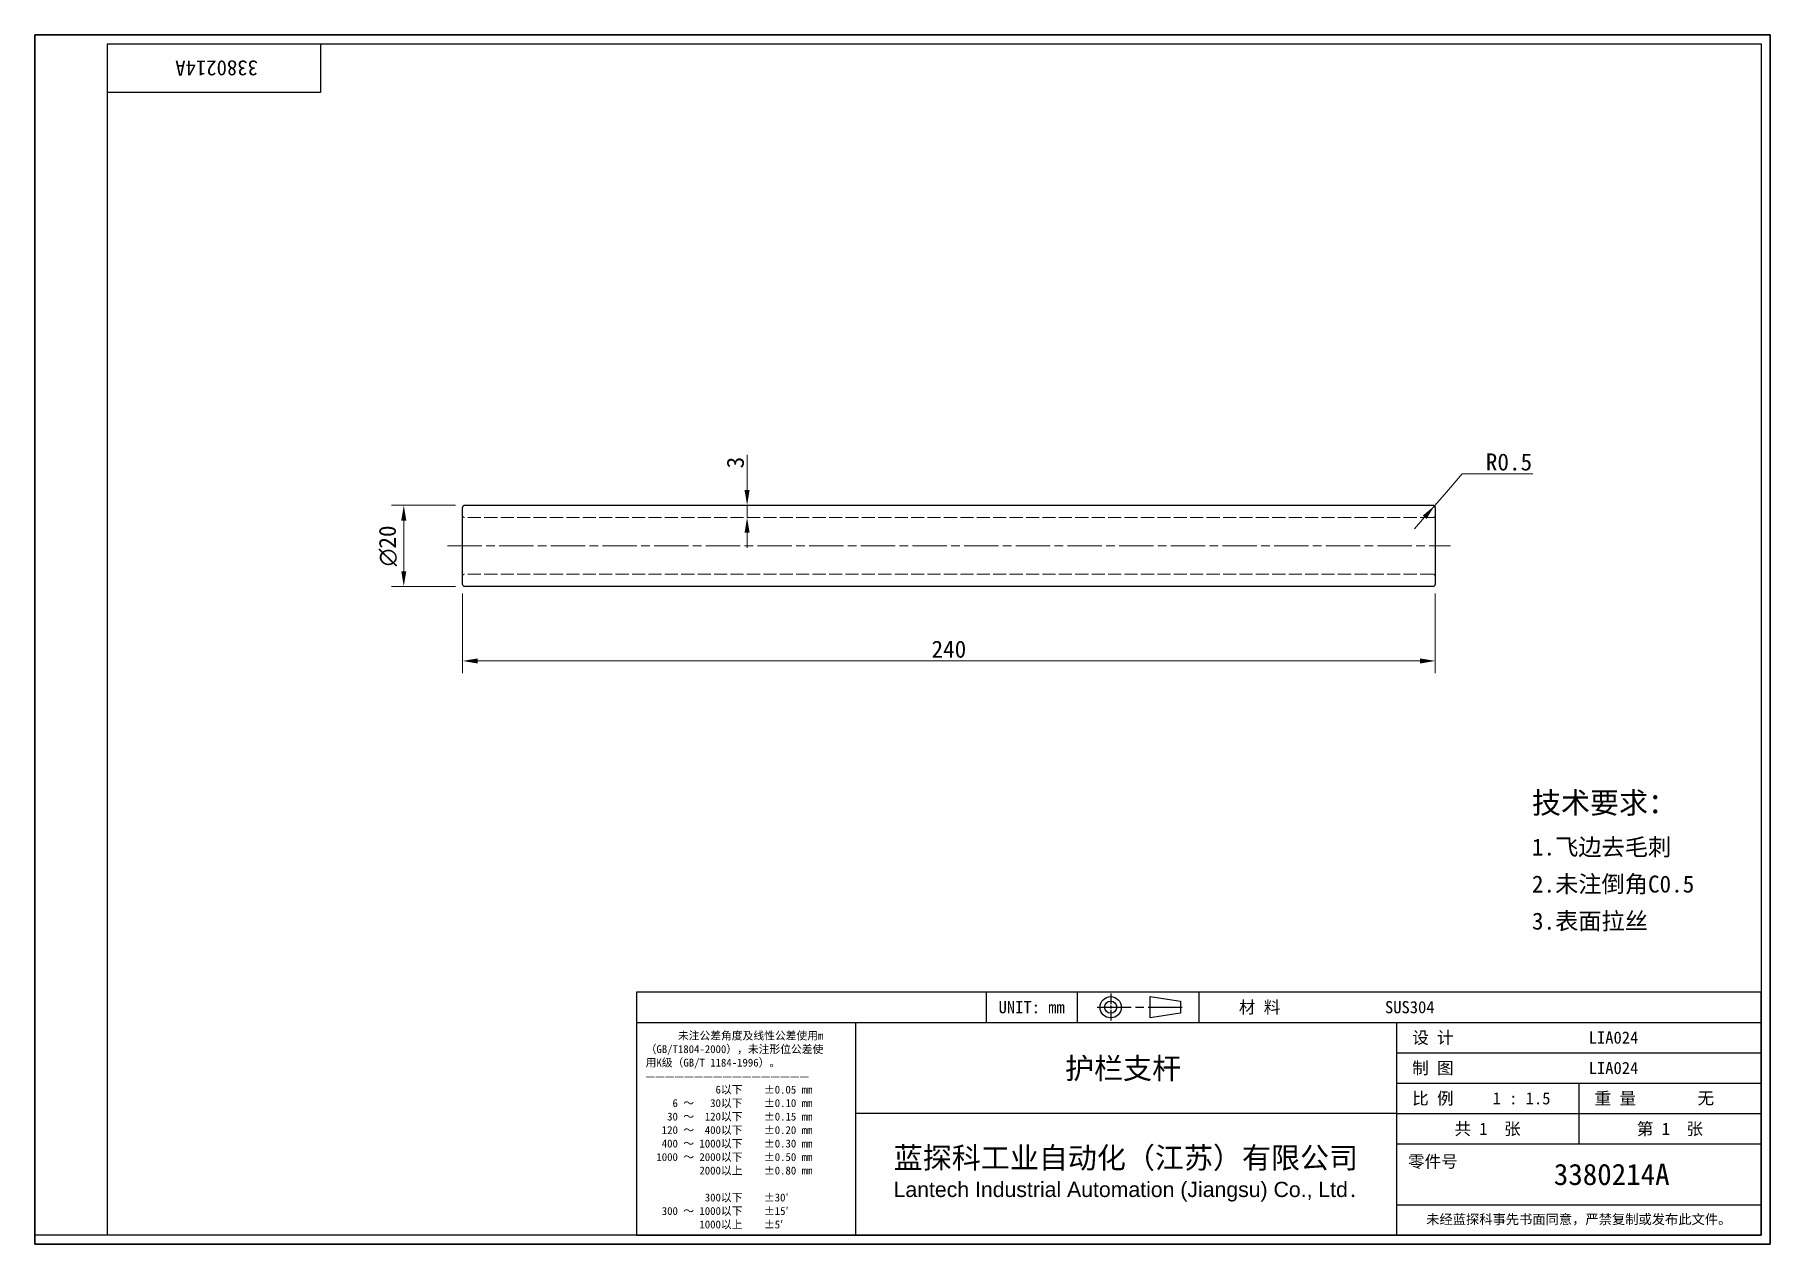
# Model space of a CAD drawing. Header units: millimetres. Extents: x 9 to 437, y 8 to 307.
import ezdxf
from ezdxf.enums import TextEntityAlignment as Align

# ---------------------------------------------------------------- set-up
doc = ezdxf.new("R2010")
doc.units = ezdxf.units.MM
doc.header["$LTSCALE"] = 1.5
doc.linetypes.add('CHAIN', pattern=[0.3543, 0.2362, -0.0295, 0.0591, -0.0295])
doc.linetypes.add('DASHED', pattern=[0.2067, 0.1654, -0.0413])
for name, color, linetype, lineweight in [('1', 7, 'Continuous', 18), ('可见 (ISO)', 7, 'Continuous', 25), ('图框 (ISO)', 7, 'Continuous', 35), ('标题 (ISO)', 7, 'Continuous', 25)]:
    doc.layers.add(name, color=color, linetype=linetype, lineweight=lineweight)
for name, color, linetype, lineweight, true_color in [('中心线 (ISO)', 1, 'CHAIN', 18, 0xff0000), ('尺寸 (ISO)', 7, 'Continuous', 18, 0x008000), ('符号 (ISO)', 7, 'Continuous', 18, 0x008000), ('隐藏 (ISO)', 5, 'DASHED', 18, 0x0000ff)]:
    doc.layers.add(name, color=color, linetype=linetype, lineweight=lineweight, true_color=true_color)
doc.styles.add('文本样式164', font='SimSun.ttf')
doc.styles.add('文本样式165', font='SimSun.ttf')
doc.styles.add('文本样式74', font='SimSun.ttf')
doc.styles.add('最新国标', font='simfang.ttf')
doc.styles.add('注释文本 (ISO)', font='simfang.ttf')
doc.dimstyles.new('默认 (GB)', dxfattribs={"dimscale": 1.5, "dimtxt": 2.8, "dimasz": 2.5, "dimexe": 2, "dimexo": 1.5, "dimgap": 0.5, "dimtad": 1, "dimtoh": 1, "dimdsep": 46, "dimtxsty": '最新国标', "dimcen": 0.09, "dimdle": 10, "dimclrd": 256, "dimclre": 256, "dimclrt": 256, "dimaunit": 1, "dimadec": 3, "dimazin": 2, "dimtfac": 0.535714, "dimtdec": 3, "dimtmove": 0, "dimatfit": 3, "dimfxl": 0, "dimtolj": 1, "dimlwd": -1, "dimlwe": -1, "dimarcsym": 0})

# ---------------------------------------------------------------- blocks, each defined once
blk = doc.blocks.new('图框 最新国标')
at = {"layer": '图框 (ISO)'}
for p, q in [((6, 7), (6, 204.5)), ((6, 204.5), (291.5, 204.5)), ((291.5, 204.5), (291.5, 5.5)), ((6, 7), (6, 5.5)), ((6, 7), (6, 5.5)), ((291.5, 5.5), (6, 5.5))]:
    blk.add_line(p, q, dxfattribs=at)
at = {"layer": '图框 (ISO)', "color": 7, "linetype": 'Continuous', "lineweight": 25}
for p, q in [((18, 203), (290, 203)), ((18, 7), (18, 203)), ((18, 203), (290, 203)), ((53, 203), (53, 195)), ((290, 203), (290, 7)), ((290, 203), (290, 7)), ((53, 195), (18, 195)), ((290, 7), (6, 7)), ((290, 7), (18, 7))]:
    blk.add_line(p, q, dxfattribs=at)
at = {"layer": '图框 (ISO)', "style": '文本样式74'}
blk.add_attdef('零件代号_001', (42.72, 200.25), '', height=2.5, rotation=180, dxfattribs=at)
blk = doc.blocks.new('标题栏 最新国标')
at = {"layer": '标题 (ISO)'}
for p, q in [((381.98, -183.84), (196.98, -183.84)), ((196.98, -183.84), (196.98, -223.84)), ((254.48, -183.84), (254.48, -188.84)), ((269.48, -183.84), (269.48, -188.84)), ((281.48, -188.09), (281.48, -184.59)), ((281.48, -184.59), (286.48, -185.34)), ((286.48, -185.34), (286.48, -187.34)), ((289.48, -183.84), (289.48, -188.84)), ((381.98, -223.84), (381.98, -183.84)), ((383.48, -183.84), (383.48, -225.34)), ((286.48, -187.34), (281.48, -188.09)), ((196.98, -188.84), (381.98, -188.84)), ((232.98, -188.84), (232.98, -223.84)), ((321.98, -188.84), (321.98, -223.84)), ((321.98, -193.84), (381.98, -193.84)), ((321.98, -198.84), (381.98, -198.84)), ((351.98, -198.84), (351.98, -208.84)), ((321.98, -203.84), (232.98, -203.84)), ((321.98, -203.84), (381.98, -203.84)), ((321.98, -208.84), (381.98, -208.84)), ((321.98, -218.84), (381.98, -218.84)), ((196.98, -223.84), (381.98, -223.84)), ((383.48, -225.34), (196.98, -225.34))]:
    blk.add_line(p, q, dxfattribs=at)
at = {"layer": '标题 (ISO)', "linetype": 'CHAIN', "ltscale": 5.000333}
blk.add_line((274.98, -184.09), (274.98, -188.59), dxfattribs=at)
at = {"layer": '标题 (ISO)', "linetype": 'CHAIN', "ltscale": 15.834605}
blk.add_line((272.73, -186.34), (286.98, -186.34), dxfattribs=at)
at = {"layer": '标题 (ISO)'}
for radius in [1.75, 1]:
    blk.add_circle((274.98, -186.34), radius, dxfattribs=at)
at = {"layer": '1', "style": '文本样式164'}
for s, p in [('UNIT: mm', (261.98, -186.34)), ('材 料', (299.48, -186.34)), ('设 计', (327.98, -191.34)), ('制 图', (327.98, -196.34)), ('比 例', (327.98, -201.34)), ('重 量', (357.98, -201.34)), ('共 1  张', (336.98, -206.34)), ('第 1  张', (366.98, -206.34))]:
    blk.add_text(s, height=2, dxfattribs=at).set_placement(p, align=Align.MIDDLE_CENTER)
at = {"layer": '标题 (ISO)', "style": '注释文本 (ISO)'}
for s, insert, char_height, attachment_point, line_spacing_factor in [('\\fSimSun|b0|i0;{\\H1.3000;      未注公差角度及线性公差使用m\\P}\\fSimSun|b0|i0;{\\H1.3000;（GB/T1804-2000），未注形位公差使\\P}\\fSimSun|b0|i0;{\\H1.3000;用K级（GB/T 1184-1996）。\\P}\\fSimSun|b0|i0;{\\H1.3000;—————————————————\\P}\\fSimSun|b0|i0;{\\H1.3000;             6以下    ±0.05 mm\\P}\\fSimSun|b0|i0;{\\H1.3000;     6 ～   30以下    ±0.10 mm\\P}\\fSimSun|b0|i0;{\\H1.3000;    30 ～  120以下    ±0.15 mm\\P}\\fSimSun|b0|i0;{\\H1.3000;   120 ～  400以下    ±0.20 mm\\P}\\fSimSun|b0|i0;{\\H1.3000;   400 ～ 1000以下    ±0.30 mm\\P}\\fSimSun|b0|i0;{\\H1.3000;  1000 ～ 2000以下    ±0.50 mm\\P}\\fSimSun|b0|i0;{\\H1.3000;          2000以上    ±0.80 mm\\P}\\fSimSun|b0|i0;{\\H1.3000;\\P}\\fSimSun|b0|i0;{\\H1.3000;           300以下    ±30′\\P}\\fSimSun|b0|i0;{\\H1.3000;   300 ～ 1000以下    ±15′\\P}\\fSimSun|b0|i0;{\\H1.3000;          1000以上    ±5′}', (198.48, -206.63), 1.3, 4, 1.023913), ('{\\fMicrosoft YaHei|b0|i0|c134|p34;\\H1.75x;蓝探科工业自动化（江苏）有限公司\\P\\fArial|b0|i0|c0|p34;\\H0.71429x;Lantech Industrial Automation (Jiangsu) Co., Ltd\\fFangSong|b0|i0|c134|p49;.\\H1.15195x; }', (277.48, -213.84), 2, 5, 0.978695)]:
    blk.add_mtext(s, dxfattribs=dict(at, insert=insert, char_height=char_height, attachment_point=attachment_point, line_spacing_factor=line_spacing_factor))
at = {"layer": '标题 (ISO)', "attachment_point": 5, "style": '注释文本 (ISO)'}
for s, insert, char_height in [('\\fFangSong|b0|i0;零件号', (327.98, -211.84), 2), ('\\fSimSun|b0|i0;{\\H1.6000;未经蓝探科事先书面同意，严禁复制或发布此文件。}', (351.98, -221.34), 1.6)]:
    blk.add_mtext(s, dxfattribs=dict(at, insert=insert, char_height=char_height))
at = {"layer": '标题 (ISO)'}
for tag, p, height, style in [('材料_001', (320.09, -187.33), 2, '注释文本 (ISO)'), ('设计人_001', (353.61, -192.33), 2, '注释文本 (ISO)'), ('库存编号_001', (267.46, -198.13), 3.5, '文本样式165'), ('设计人_001', (353.61, -197.33), 2, '注释文本 (ISO)'), ('视图比例_001', (337.8, -202.33), 2, '注释文本 (ISO)'), ('质量\\P3;_001', (371.53, -202.3), 2, '注释文本 (ISO)'), ('零件代号_001', (347.87, -215.59), 3.5, '文本样式165')]:
    blk.add_attdef(tag, p, '', height=height, dxfattribs=dict(at, style=style))
blk = doc.blocks.new('*D5')
at = {"layer": 'Defpoints', "color": 0, "transparency": 16777216}
for p in [(100.07, 190.61), (115.07, 190.61), (115.07, 170.61)]:
    blk.add_point(p, dxfattribs=at)
at = {"layer": '尺寸 (ISO)', "color": 116, "true_color": 0x00803f, "transparency": 16777216}
for p, q in [((112.82, 190.61), (97.07, 190.61)), ((100.07, 174.36), (100.07, 186.86)), ((112.82, 170.61), (97.07, 170.61))]:
    blk.add_line(p, q, dxfattribs=at)
for points in [[(99.44, 186.86), (100.69, 186.86), (100.07, 190.61)], [(99.44, 174.36), (100.69, 174.36), (100.07, 170.61)]]:
    blk.add_solid(points, dxfattribs=at)
at = {"layer": '尺寸 (ISO)', "transparency": 16777216, "insert": (96.16, 180.61), "char_height": 4.2, "attachment_point": 5, "rotation": 90, "style": '最新国标'}
blk.add_mtext('\\A1;{\\fAIGDT|b0|i0;\\ln}\\fFangSong|b0|i0;20', dxfattribs=at)
blk = doc.blocks.new('*D6')
at = {"layer": 'Defpoints', "color": 0, "transparency": 16777216}
for p in [(187.72, 190.61), (184.78, 187.61), (187.72, 187.61)]:
    blk.add_point(p, dxfattribs=at)
at = {"layer": '尺寸 (ISO)', "color": 116, "true_color": 0x00803f, "transparency": 16777216}
for p, q in [((184.78, 194.36), (184.78, 203.07)), ((184.78, 187.61), (184.78, 190.61)), ((184.78, 183.86), (184.78, 180.11))]:
    blk.add_line(p, q, dxfattribs=at)
for points in [[(184.15, 194.36), (185.4, 194.36), (184.78, 190.61)], [(184.15, 183.86), (185.4, 183.86), (184.78, 187.61)]]:
    blk.add_solid(points, dxfattribs=at)
at = {"layer": '尺寸 (ISO)', "transparency": 16777216, "insert": (181.9, 201.16), "char_height": 4.2, "attachment_point": 5, "rotation": 90, "style": '最新国标'}
blk.add_mtext('\\A1;3', dxfattribs=at)
blk = doc.blocks.new('*D7')
at = {"layer": 'Defpoints', "color": 0, "transparency": 16777216}
for p in [(114.57, 171.11), (354.57, 171.11), (354.57, 152.21)]:
    blk.add_point(p, dxfattribs=at)
at = {"layer": '尺寸 (ISO)', "color": 116, "true_color": 0x00803f, "transparency": 16777216}
for p, q in [((114.57, 168.86), (114.57, 149.21)), ((354.57, 168.86), (354.57, 149.21)), ((118.32, 152.21), (350.82, 152.21))]:
    blk.add_line(p, q, dxfattribs=at)
for points in [[(118.32, 152.83), (118.32, 151.58), (114.57, 152.21)], [(350.82, 152.83), (350.82, 151.58), (354.57, 152.21)]]:
    blk.add_solid(points, dxfattribs=at)
at = {"layer": '尺寸 (ISO)', "transparency": 16777216, "insert": (234.57, 155.08), "char_height": 4.2, "attachment_point": 5, "style": '最新国标'}
blk.add_mtext('\\A1;240', dxfattribs=at)
blk = doc.blocks.new('*D8')
at = {"layer": 'Defpoints', "color": 0, "transparency": 16777216}
for p in [(354.07, 190.11), (354.39, 190.48)]:
    blk.add_point(p, dxfattribs=at)
at = {"layer": '尺寸 (ISO)', "color": 116, "true_color": 0x00803f, "transparency": 16777216}
for p, q in [((361.23, 198.39), (356.85, 193.32)), ((378.62, 198.39), (361.23, 198.39)), ((354.39, 190.48), (356.85, 193.32)), ((354.07, 190.11), (354.39, 190.48)), ((351.94, 187.65), (349.49, 184.81))]:
    blk.add_line(p, q, dxfattribs=at)
blk.add_solid([(351.47, 188.06), (352.41, 187.24), (354.39, 190.48)], dxfattribs=at)
at = {"layer": '尺寸 (ISO)', "transparency": 16777216, "insert": (372.77, 201.28), "char_height": 4.2, "attachment_point": 5, "style": '最新国标'}
blk.add_mtext('\\A1;R0.5', dxfattribs=at)

msp = doc.modelspace()

# ---------------------------------------------------------------- linework, layer by layer
at = {"layer": '中心线 (ISO)', "ltscale": 23.990969}
msp.add_line((110.815, 180.606), (358.315, 180.606), dxfattribs=at)
at = {"layer": '可见 (ISO)'}
for p, q in [((114.565, 171.106), (114.565, 190.106)), ((354.065, 190.606), (115.065, 190.606)), ((354.565, 190.106), (354.565, 171.106)), ((354.065, 170.606), (115.065, 170.606))]:
    msp.add_line(p, q, dxfattribs=at)
for centre, start, end in [((115.065, 190.106), 90, 180), ((354.065, 190.106), 0, 90), ((115.065, 171.106), 180, 270), ((354.065, 171.106), 270, 0)]:
    msp.add_arc(centre, 0.5, start, end, dxfattribs=at)
at = {"layer": '隐藏 (ISO)', "ltscale": 13.065143}
for p, q in [((354.065, 187.606), (115.065, 187.606)), ((354.065, 173.606), (115.065, 173.606))]:
    msp.add_line(p, q, dxfattribs=at)
at = {"layer": '隐藏 (ISO)', "ltscale": 0.997197}
for centre, start, end in [((115.065, 188.106), 180, 270), ((354.065, 188.106), 270, 0), ((115.065, 173.106), 90, 180), ((354.065, 173.106), 0, 90)]:
    msp.add_arc(centre, 0.5, start, end, dxfattribs=at)

# ---------------------------------------------------------------- block references
at = {"xscale": 1.5, "yscale": 1.5, "zscale": 1.5}
msp.add_blockref('图框 最新国标', (0, 0), dxfattribs=at).add_auto_attribs({'零件代号_001': '3380214A'})
ref = msp.add_blockref('标题栏 最新国标', (-137.974, 346.266), dxfattribs=dict(xscale=1.5, yscale=1.5, zscale=1.5))
ref.add_attrib('零件代号_001', '3380214A', (383.837, 22.875), dxfattribs={"layer": '标题 (ISO)', "height": 5.25, "style": '文本样式165'})
ref.add_attrib('库存编号_001', '护栏支杆', (263.219, 49.066), dxfattribs={"layer": '标题 (ISO)', "height": 5.25, "style": '文本样式165'})
ref.add_attrib('质量\\P3;_001', '无', (419.314, 42.81), dxfattribs={"layer": '标题 (ISO)', "height": 3, "style": '注释文本 (ISO)'})
ref.add_attrib('视图比例_001', '1 : 1.5', (368.726, 42.776), dxfattribs={"layer": '标题 (ISO)', "height": 3, "style": '注释文本 (ISO)'})
ref.add_attrib('设计人_001', 'LIA024', (392.443, 57.767), dxfattribs={"layer": '标题 (ISO)', "height": 3, "style": '注释文本 (ISO)'})
ref.add_attrib('设计人_001', 'LIA024', (392.443, 50.267), dxfattribs={"layer": '标题 (ISO)', "height": 3, "style": '注释文本 (ISO)'})
ref.add_attrib('材料_001', 'SUS304', (342.167, 65.267), dxfattribs={"layer": '标题 (ISO)', "height": 3, "style": '注释文本 (ISO)'})

# ---------------------------------------------------------------- texts
at = {"layer": '符号 (ISO)', "insert": (378.437, 102.635), "char_height": 3, "width": 44.01403, "attachment_point": 4, "line_spacing_factor": 1.305367, "style": '注释文本 (ISO)'}
msp.add_mtext('{\\H1.75x;技术要求：\\H0.8x;\\P1.飞边去毛刺\\P2.未注倒角C0.5\\P3.表面拉丝}', dxfattribs=at)

# ---------------------------------------------------------------- dimensions: what is measured, and where the dimension line sits
at = {"layer": '尺寸 (ISO)', "color": 116, "true_color": 0x00803f}
for base, p1, p2, angle, override, picture, middle in [((184.777, 187.606), (187.721, 190.606), (187.721, 187.606), 90, {"dimgap": 0.5, "dimtoh": 0, "dimdec": 2, "dimse1": 1, "dimse2": 1, "dimtol": 0, "dimlim": 0, "dimtp": 0, "dimtm": 0, "dimtdec": 3, "dimtofl": 1, "dimatfit": 1}, '*D6', (184.777, 201.158)), ((354.565, 152.21), (114.565, 171.106), (354.565, 171.106), 180, {"dimgap": 0.5, "dimtoh": 0, "dimdec": 2, "dimtol": 0, "dimlim": 0, "dimtp": 0, "dimtm": 0, "dimtdec": 3, "dimtofl": 0, "dimatfit": 1}, '*D7', (234.565, 152.21))]:
    dim = msp.add_linear_dim(base=base, p1=p1, p2=p2, angle=angle, dimstyle='默认 (GB)', override=override, dxfattribs=at)
    dim.commit()
    dim.dimension.update_dxf_attribs({"geometry": picture, "text_midpoint": middle, "dimtype": 160})
dim = msp.add_radius_dim(center=(354.065, 190.106), mpoint=(354.392, 190.484), dimstyle='默认 (GB)', override={"dimgap": 0.5, "dimtih": 1, "dimdec": 2, "dimlfac": 1, "dimcen": 0, "dimtol": 0, "dimlim": 0, "dimtp": 0, "dimtm": 0, "dimtdec": 3}, dxfattribs=at)
dim.commit()
dim.dimension.update_dxf_attribs({"geometry": '*D8', "text_midpoint": (372.768, 198.392), "dimtype": 164})
dim = msp.add_linear_dim(base=(100.065, 190.606), p1=(115.065, 170.606), p2=(115.065, 190.606), angle=90, text='{\\fAIGDT|b0|i0;\\ln}\\fFangSong|b0|i0;<>', dimstyle='默认 (GB)', override={"dimgap": 0.5, "dimtoh": 0, "dimdec": 2, "dimtol": 0, "dimlim": 0, "dimtp": 0, "dimtm": 0, "dimtdec": 3, "dimtofl": 0, "dimatfit": 1}, dxfattribs=at)
dim.commit()
dim.dimension.update_dxf_attribs({"geometry": '*D5', "text_midpoint": (100.065, 180.606), "dimtype": 160})

doc.saveas('drawing.dxf')
